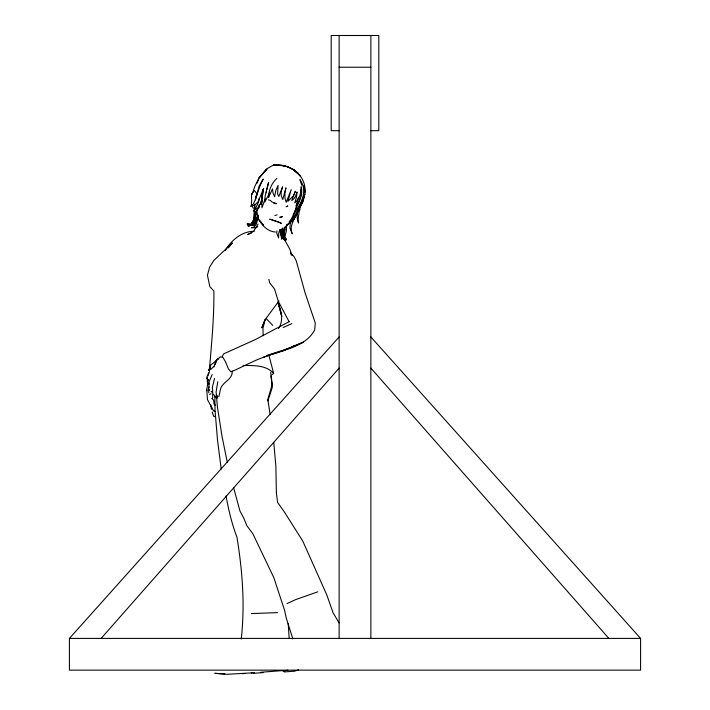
<?xml version="1.0" encoding="UTF-8"?>
<svg xmlns="http://www.w3.org/2000/svg" width="710" height="710" viewBox="0 0 710 710"><rect width="100%" height="100%" fill="white"/><g stroke="black" fill="none" stroke-linecap="round" stroke-linejoin="round"><path stroke-width="1.06" d="M212.787 393.109L212.698 397.405L212.237 398.834L212.006 398.363L213.417 399.925L214.376 404.327L214.109 403.733L215.254 405.215M262.806 194.496L262.94 189.552L260.898 204.409L262.345 200.655M286.583 225.212L286.387 230.741L285.012 236.634L286.219 239.811L284.027 237.202L284.213 235.117M258.032 208.784L259.035 207.125L259.132 205.021M209.343 370.7C211.5 344.137 214.189 317.698 213.87 291.011L209.849 286.662L207.444 275.267L209.61 267.146L213.763 260.481L232.418 242.971L228.371 247.817M251.686 199.439L251.375 204.551L253.328 208.349M232.179 371.01C233.102 379.735 222.106 381.74 220.446 389.391L218.866 396.721M241.24 639.027C245.083 605.009 242.456 570.804 236.945 537.124C231.824 523.847 228.629 509.975 226.011 495.944M215.352 363.733L215.565 361.204L218.183 358.621M284.87 227.111L284.275 237.087L286.219 239.811M211.997 407.966L207.462 399.597L206.752 389.541L207.95 382.22M251.562 193.99L251.473 198.649M209.965 368.153L210.364 365.339L215.565 361.204L215.245 364.399L216.825 359.775L220.411 356.819L222.301 357.334M255.502 197.957L255.813 195.907M280.335 229.516L280.015 231.593L281.648 236.315L280.601 232.25M254.783 204.018L253.364 222.123L248.536 226.428L254.358 221.91L256.239 214.038L254.295 210.24M255.467 199.9L259.114 186.18L263.25 179.062C258.582 186.97 257.402 196.182 253.133 204.302L250.364 206.282L254.925 205.084L258.289 201.365L263.676 188.381L261.715 197.646L261.981 207.817L265.087 198.924M299.54 208.509L298.085 219.843L298.564 223.029C294.046 213.124 301.927 203.424 304.759 194.212L302.274 200.362M259.159 198.179L258.493 202.137L256.266 207.054L253.31 211.021L257.978 207.755L260.712 203.042L262.46 197.415M266.214 192.756L266.587 190.706M217.792 381.731L216.053 392.168L216.39 394.361M298.44 197.522L296.079 206.193C299.212 201.001 302.158 195.072 301.182 188.833M277.015 230.901L276.616 232.836L278.595 237.974L278.719 233.137L279.935 229.472M284.595 230.945L285.038 228.797M214.553 378.483L212.317 387.358L212.796 391.183M304.705 194.407L303.161 201.436L299.993 207.631M214.988 411.374L214.154 411.046M264.945 319.917L262.975 328.348L263.108 335.679M266.774 189.676L268.566 182.443L265.158 195.871L264.839 202.057L269.623 192.88M208.953 383.107L208.704 384.048L207.418 382.228L207 376.38L209.406 371.57M297.41 203.158L291.712 222.15L301.404 202.261M302.806 201.17L304.661 194.371M281.48 231.016L282.039 228.993M284.133 227.901L282.633 232.871L283.183 237.122L286.13 239.172L282.278 236.474M258.289 217.89L256.017 224.733L254.109 226.978L251.517 227.759L256.212 227.67L257.73 226.561M208.917 370.46L209.672 368.188L210.604 367.753M208.003 375.909L208.971 373.052M299.593 210.63L300.223 208.802M256.416 212.822L254.18 219.204L251.659 223.144L253.914 219.585L255.209 213.169L259.035 207.125M300.144 206.805L300.88 204.711M251.997 194.327L254.89 186.251L259.372 177.269L266.942 169.22L259.709 177.287L266.277 169.175L273.421 164.951C289.307 163.052 306.782 175.139 304.847 192.357L304.235 185.399L305.078 193.821M300.836 191.203L301.599 189.188M293.931 212.982L290.372 222.487L289.875 227.963L292.245 233.714C288.535 225.23 295.75 218.254 298.12 210.613M264.812 319.855L261.795 327.807L265.762 318.843L278.959 300.96M257.109 183.1L259.372 177.269M258.431 217.331L254.029 225.602L257.916 216.23L256.337 220.899L253.23 225.256L247.16 224.067L252.272 224.058L255.609 219.559M212.148 374.569L209.086 381.936L208.846 388.423M278.409 328.561C283.947 320.725 281.24 311.45 278.258 303.268L281.843 316.483L277.938 302.123L278.826 305.087L278.258 303.268M214.899 416.406L214.278 416.699L213.941 416.016M251.961 194.052L254.393 190.475L257.073 193.91M267.839 401.017L272.276 387.403L271.531 381.101M300.596 205.722L302.362 202.084M300.028 206.85L300.978 204.968M293.647 219.505L297.925 211.198M209.059 386.914L208.394 388.192L208.82 390.482M296.718 214.367L294.26 218.511M258.085 224.032L253.443 231.487L247.737 234.513L251.659 232.969M258.165 215.183L252.369 224.839L247.737 225.727L251.624 224.813L255.289 220.056L255.067 217.855M255.52 212.92L257.029 210.435M292.724 220.89L295.591 216.222M255.023 220.801L252.361 224.83L247.16 224.067M225.088 250.63C231.424 240.335 241.498 231.3 254.224 231.282M289.05 221.99L293.052 216.843M276.882 178.405C271.495 183.304 268.691 190.262 268.575 197.469L272.542 188.816L272.968 192.916L274.601 196.759L275.942 190.085L278.089 185.434L277.592 193.963L278.808 196.519L282.58 186.863L281.107 191.957L281.204 195.552L282.74 199.554L285.944 187.813L284.896 193.386L284.967 198.152L286.192 202.341L291.207 189.623L287.896 201.374L293.292 195.978L295.369 191.256L291.783 200.513L293.878 198.818L295.546 196.359L297.064 191.975L296.478 197.114L294.801 202.891C299.363 198.844 301.404 192.738 301.147 186.73C303.72 196.12 297.321 204.098 294.543 212.547C301.679 203.273 307.945 190.404 299.904 179.577L301.75 185.266M211.154 393.784L209.485 394.387M101.139 638.405L339.131 368.099M284.843 227.546L287.719 224.333M370.868 336.957L640.589 638.405L640.589 670.142L69.411 670.142L69.411 638.405L339.131 336.957M208.421 369.919L209.938 368.33M210.497 369.724L214.234 365.978L216.47 360.298L218.715 358.621M286.769 225.718L289.804 222.789L286.512 225.132M217.579 398.097L216.719 397.476M216.319 397.68L215.733 397.387M272.125 374.614L273.669 373.371L269.028 355.808M209.778 389.701L208.704 390.536L208.846 392.825M256.576 212.743L254.837 213.87L256.452 212.849M294.668 345.344L291.127 347.625L283.148 350.199M289.76 321.346L255.449 339.504L223.748 353.82L222.274 356.26L225.469 361.683L228.389 368.801L230.919 371.854C241.95 367.363 252.645 360.999 264.102 357.086C281.275 349.746 304.936 348.051 314.663 329.99L315.267 322.988L304.989 292.582L296.301 260.978L294.224 256.86L290.461 252.893L291.304 254.828M286.973 603.606L295.724 599.586L317.787 591.821M212.778 392.479L212.184 391.414M283.139 327.532L291.925 323.591M288.366 223.508L290.248 222.7M281.79 351.228L303.614 342.069L281.79 351.228L282.82 350.891L263.401 357.245M279.483 217.278L281.231 216.807M298.617 669.823L294.801 671.154L284.47 671.926L282.997 671.101L287.834 670.134M266.623 355.533L282.145 350.518M274.885 215.494L277.113 214.864M252.361 672.858L227.049 674.287L214.819 673.311L224.83 673.932M241.924 673.71L245.039 673.471M251.278 673L254.393 672.76M260.792 672.272L283.441 670.524M253.514 673.275L263.295 672.601M277.521 612.65L251.287 613.564M243.077 365.49C253.532 365.543 266.126 364.931 273.669 373.371M339.131 67.228L370.868 67.228M339.131 130.693L331.197 130.693L331.197 35.5L378.803 35.5L378.803 130.693L370.868 130.693M69.411 638.405L640.589 638.405M275.391 232.01C268.628 231.673 263.215 226.712 259.878 221.156L263.135 224.786L258.165 218.937L263.135 224.786M276.776 203.681L271.744 201.915L270.332 200.309M273.767 203.202L275.897 203.663M277.645 221.662L274.344 220.579M269.649 219.177L271.291 219.63M272.019 219.834L273.483 220.242M213.639 366.671L214.198 366.848M268.531 199.847L269.543 200.211M270.031 219.275L281.053 223.144L278.435 221.866M280.84 223.055L281.302 223.339M211.11 391.21L212.476 392.639M282.713 238.09L285.642 240.974L282.784 238.143M266.241 318.604L272.755 325.411M214.739 396.189L216.053 397.84M213.364 394.316L214.26 395.284M370.868 368.099L608.86 638.405M211.926 408.188L213.808 411.055M339.149 622.954L333.07 612.774L326.76 594.82L302.771 541.064L284.533 512.238L277.592 502.405L276.394 493.237L275.862 466.017L273.749 442.401M281.657 234.575L289.84 249.219L291.988 255.493M289.156 321.79L278.293 301.306L274.566 289.059L269.693 282.829L268.886 279.376M211.42 409.342L210.746 404.629M212.192 412.066L213.568 415.936M292.911 639.009L286.352 618.401L284.515 610.094L273.82 577.603L252.787 533.636L246.796 525.613L243.761 518.087L239.998 511.102L233.617 487.77M254.42 205.119L255.165 208.012M256.488 210.178L258.023 216.408M227.315 462.37L222.123 436.916L217.446 407.256L216.435 395.603M283.183 232.072L284.275 237.53L282.402 228.052L281.657 230.883L281.834 239.03M280.272 230.954L281.684 239.039M208.003 382.237L208.323 384.19L208.207 382.211M206.752 389.541L206.965 390.873M270.128 414.462L267.803 399.411L272.285 384.261L270.67 372.28M289.192 638.565L288.207 623.486M221.201 469.026L217.491 439.96L215.015 409.918L214.837 396.02M270.901 375.856L271.282 379.007M216.239 394.795L216.355 396.153M254.934 217.535L255.103 219.63M217.526 395.736L217.615 397.067M370.868 35.5L370.868 638.405M339.131 35.5L339.131 638.405M207.524 380.64L207.418 382.228L208.926 383.897L207.418 382.228L207.666 380.107L207.524 380.64M282.438 216.532L280.858 217.402L282.438 216.532M287.284 206.246L286.059 206.77L287.816 206.06L287.284 206.246M281.755 165.501L273.474 165.164L282.11 165.59L287.745 166.788L281.755 165.501M292.156 168.953L287.408 166.673L292.156 168.953M298.351 173.497L293.23 169.708L298.351 173.497M294.703 170.524L293.31 169.344L300.268 175.929L294.703 170.524M208.314 380.143L206.992 378.048L208.314 380.143"/></g></svg>
